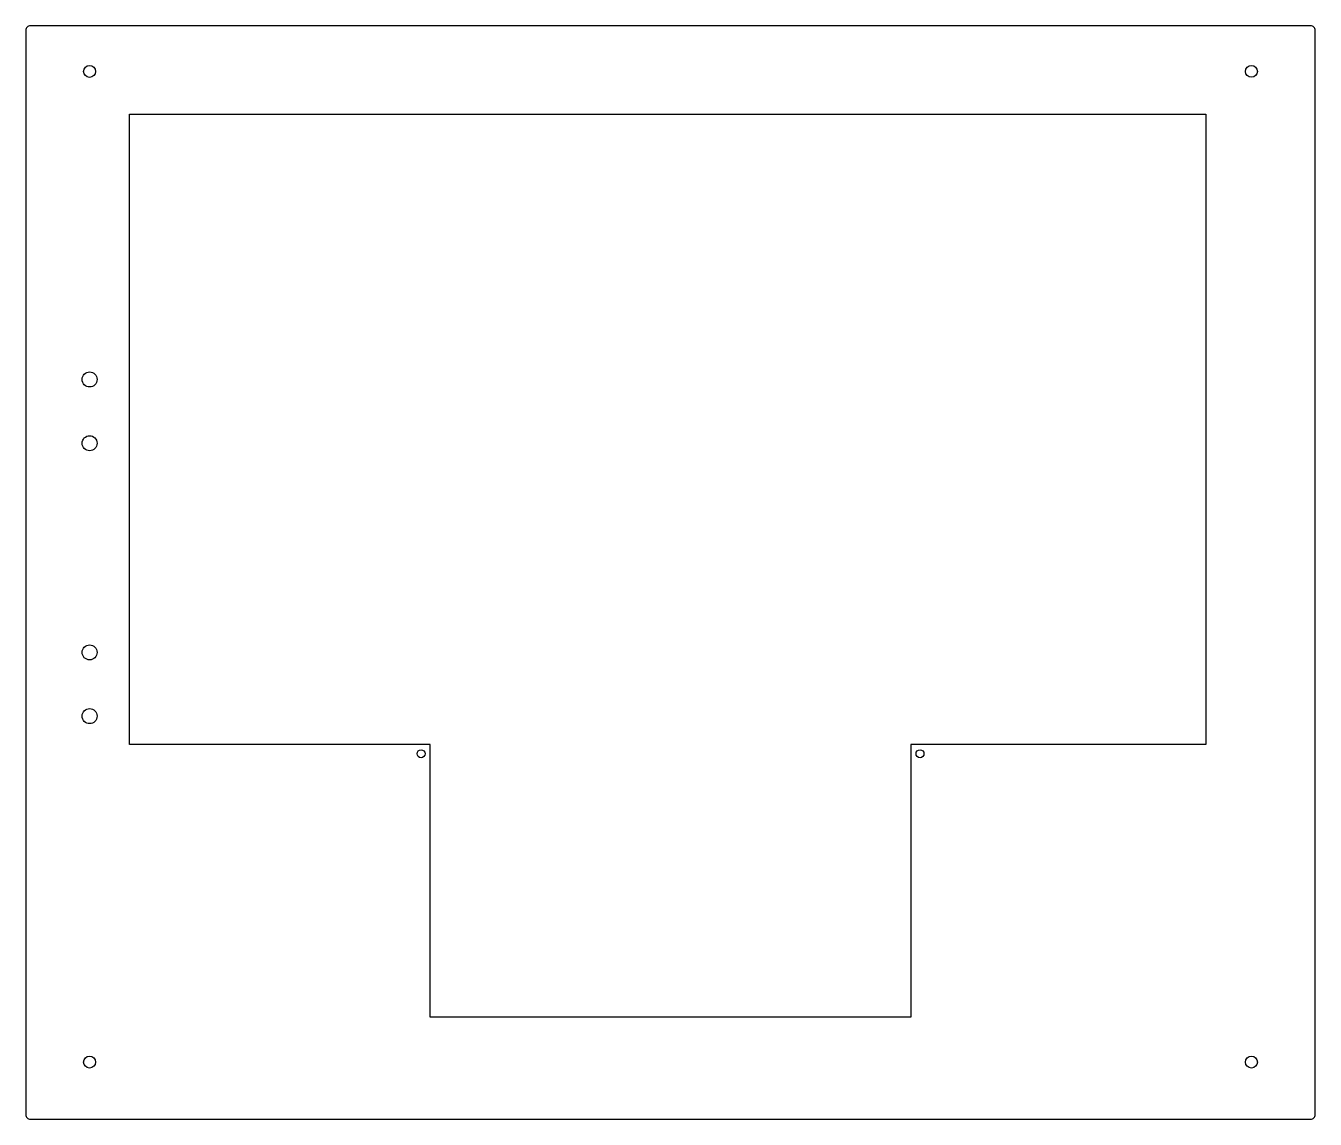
# Model space of a CAD drawing. Header units: millimetres. Extents: x 0 to 566, y -480 to 0.
import ezdxf

# ---------------------------------------------------------------- set-up
doc = ezdxf.new("R2010")
doc.units = ezdxf.units.MM
doc.layers.get('0').update_dxf_attribs({"linetype": 'CONTINUOUS'})

msp = doc.modelspace()

# ---------------------------------------------------------------- linework, layer by layer
msp.add_lwpolyline([(564, -480, 0.414214), (566, -478), (566, -2, 0.414214), (564, 0), (2, 0, 0.414214), (0, -2), (0, -478, 0.414214), (2, -480)], format="xyb", close=True)
msp.add_lwpolyline([(177.52, -435.26), (177.52, -315.56), (45.52, -315.56), (45.52, -38.76), (518.02, -38.76), (518.02, -315.56), (388.52, -315.56), (388.52, -435.26)], close=True)
for centre, radius in [((28, -20), 2.63), ((538, -20), 2.62), ((28.02, -155.26), 3.3), ((28.02, -183.26), 3.3), ((28.02, -275.06), 3.3), ((28.02, -303.06), 3.3), ((173.52, -319.56), 1.75), ((392.52, -319.56), 1.75), ((28, -454.9), 2.63), ((538, -454.9), 2.62)]:
    msp.add_circle(centre, radius)

doc.saveas('drawing.dxf')
